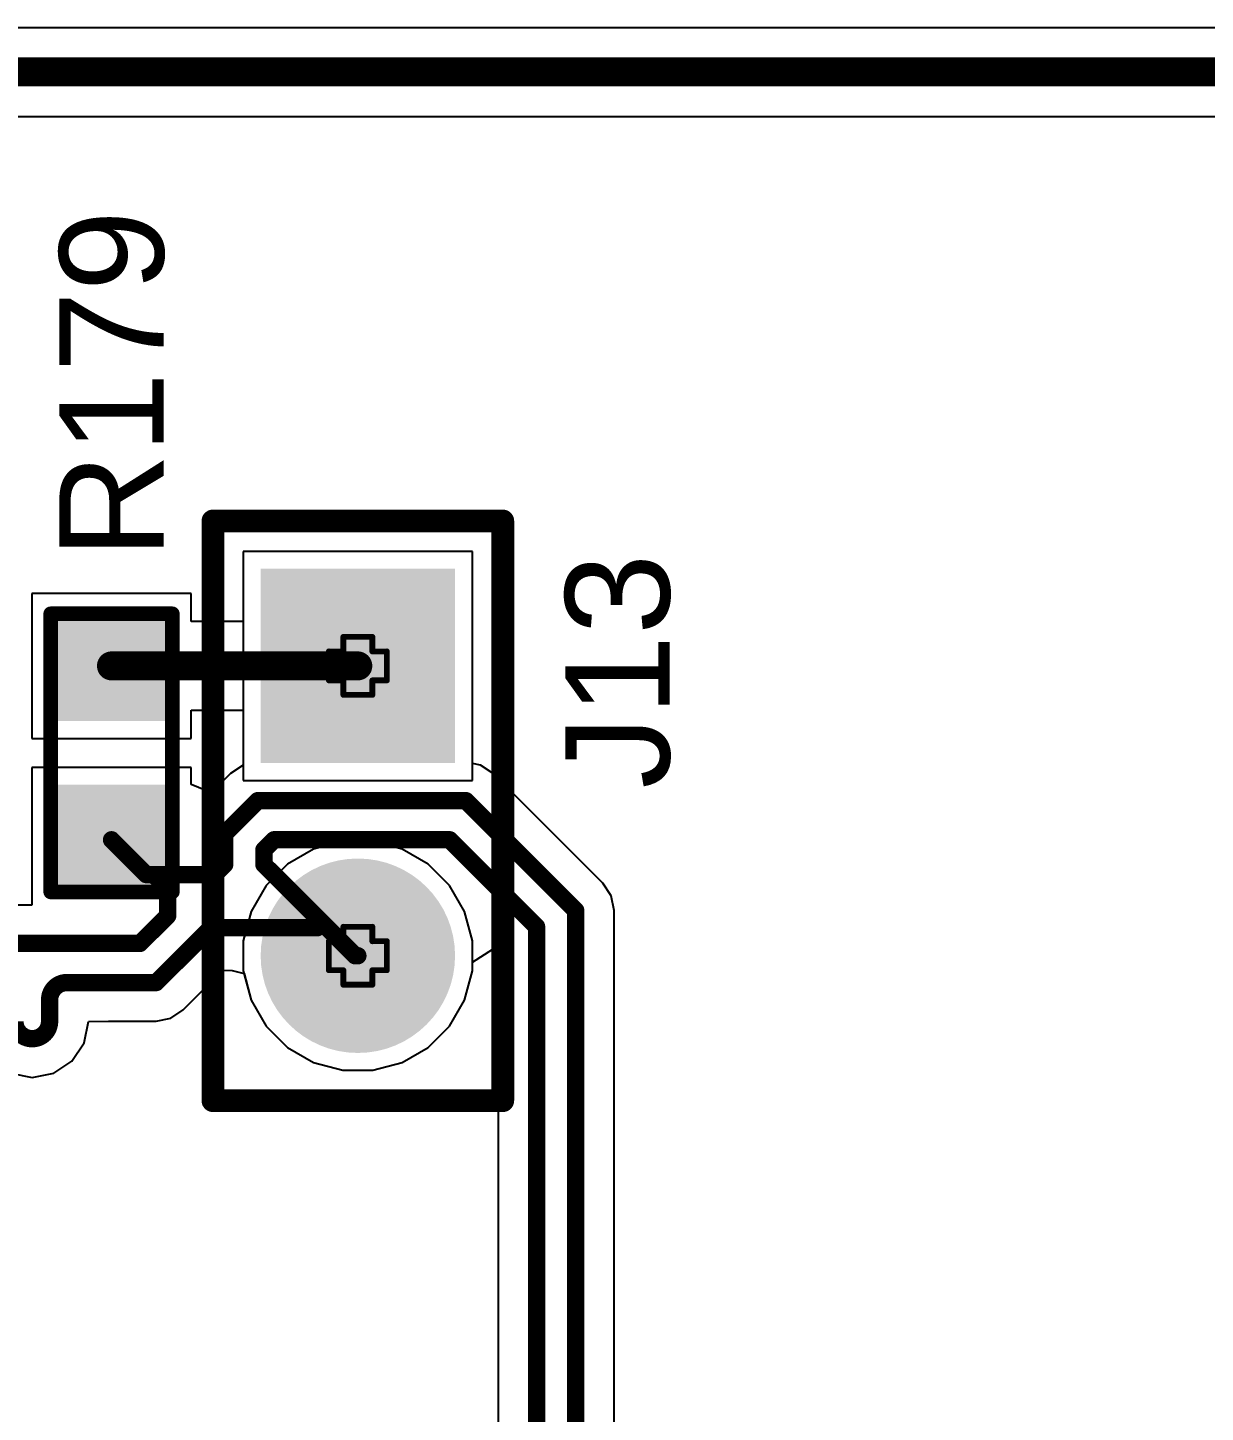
# Model space of a CAD drawing. Header units: inches. Extents: x -11 to 5379, y 0 to 5429.
# Drawn here: x 92.04 to 102.36, y 19.49 to 31.62 of the extents above; entities that cross this region are included whole.
import ezdxf

# ---------------------------------------------------------------- set-up
doc = ezdxf.new("R2010")
doc.units = ezdxf.units.IN
for name, color, linetype in [('Bottom Layer', 5, 'Continuous'), ('Bottom Solder', 6, 'Continuous'), ('Drill Drawing', 1, 'Continuous'), ('GND', 16, 'Continuous'), ('Multi-Layer', 9, 'Continuous'), ('Pad Holes', 156, 'Continuous'), ('PWR', 76, 'Continuous'), ('Top Layer', 1, 'Continuous'), ('Top Overlay', 2, 'Continuous'), ('Top Paste', 8, 'Continuous'), ('Top Solder', 216, 'Continuous')]:
    doc.layers.add(name, color=color, linetype=linetype)
doc.styles.add('Arial', font='', dxfattribs={"height": 0.2})
doc.styles.get('Arial').set_extended_font_data('Arial')

# ---------------------------------------------------------------- blocks, each defined once
blk = doc.blocks.new('HDR1X2__76')
at = {"layer": 'Bottom Layer'}
blk.add_hatch(color=5, dxfattribs=at).paths.add_polyline_path([(-0.75, 0.75), (0.75, 0.75), (0.75, -0.75), (-0.75, -0.75)])
h = blk.add_hatch(color=5, dxfattribs=at)
edge = h.paths.add_edge_path()
edge.add_arc((2.54, 0), 0.75, 0, 360)
at = {"layer": 'Bottom Solder'}
blk.add_hatch(color=6, dxfattribs=at).paths.add_polyline_path([(-0.852, 0.852), (0.852, 0.852), (0.852, -0.852), (-0.852, -0.852)])
h = blk.add_hatch(color=6, dxfattribs=at)
edge = h.paths.add_edge_path()
edge.add_arc((2.54, 0), 0.852, 0, 360)
at = {"layer": 'GND'}
blk.add_hatch(color=16, dxfattribs=at).paths.add_polyline_path([(-0.75, 0.75), (0.75, 0.75), (0.75, -0.75), (-0.75, -0.75)])
h = blk.add_hatch(color=16, dxfattribs=at)
edge = h.paths.add_edge_path()
edge.add_arc((2.54, 0), 0.75, 0, 360)
at = {"layer": 'Multi-Layer'}
blk.add_hatch(color=9, dxfattribs=at).paths.add_polyline_path([(-0.75, 0.75), (0.75, 0.75), (0.75, -0.75), (-0.75, -0.75)])
h = blk.add_hatch(color=9, dxfattribs=at)
edge = h.paths.add_edge_path()
edge.add_arc((2.54, 0), 0.75, 0, 360)
at = {"layer": 'Pad Holes'}
h = blk.add_hatch(color=7, dxfattribs=at)
edge = h.paths.add_edge_path()
edge.add_arc((0, 0), 0.45, 0, 360)
h = blk.add_hatch(color=7, dxfattribs=at)
edge = h.paths.add_edge_path()
edge.add_arc((2.54, 0), 0.45, 0, 360)
at = {"layer": 'PWR'}
blk.add_hatch(color=76, dxfattribs=at).paths.add_polyline_path([(-0.75, 0.75), (0.75, 0.75), (0.75, -0.75), (-0.75, -0.75)])
h = blk.add_hatch(color=76, dxfattribs=at)
edge = h.paths.add_edge_path()
edge.add_arc((2.54, 0), 0.75, 0, 360)
at = {"layer": 'Top Layer'}
blk.add_hatch(color=1, dxfattribs=at).paths.add_polyline_path([(-0.75, 0.75), (0.75, 0.75), (0.75, -0.75), (-0.75, -0.75)])
h = blk.add_hatch(color=1, dxfattribs=at)
edge = h.paths.add_edge_path()
edge.add_arc((2.54, 0), 0.75, 0, 360)
at = {"layer": 'Top Solder'}
blk.add_hatch(color=216, dxfattribs=at).paths.add_polyline_path([(-0.852, 0.852), (0.852, 0.852), (0.852, -0.852), (-0.852, -0.852)])
h = blk.add_hatch(color=216, dxfattribs=at)
edge = h.paths.add_edge_path()
edge.add_arc((2.54, 0), 0.852, 0, 360)
at = {"layer": 'Top Overlay'}
for points in [[(3.81, 1.27, 0.2, 0.2, 0), (-1.27, 1.27, 0.2, 0.2, 0)], [(-1.27, -1.27, 0.2, 0.2, 0), (-1.27, 1.27, 0.2, 0.2, 0)], [(3.81, -1.27, 0.2, 0.2, 0), (3.81, 1.27, 0.2, 0.2, 0)], [(3.81, -1.27, 0.2, 0.2, 0), (-1.27, -1.27, 0.2, 0.2, 0)]]:
    blk.add_lwpolyline(points, format="xyseb", dxfattribs=at)
for points in [[(-1.32, 1.27, 0.1, 0.1, 1), (-1.22, 1.27, 0.1, 0.1, 1)], [(-1.32, 1.27, 0.1, 0.1, 1), (-1.22, 1.27, 0.1, 0.1, 1)], [(3.76, 1.27, 0.1, 0.1, 1), (3.86, 1.27, 0.1, 0.1, 1)], [(3.76, 1.27, 0.1, 0.1, 1), (3.86, 1.27, 0.1, 0.1, 1)], [(-1.32, -1.27, 0.1, 0.1, 1), (-1.22, -1.27, 0.1, 0.1, 1)], [(-1.32, -1.27, 0.1, 0.1, 1), (-1.22, -1.27, 0.1, 0.1, 1)], [(3.76, -1.27, 0.1, 0.1, 1), (3.86, -1.27, 0.1, 0.1, 1)], [(3.76, -1.27, 0.1, 0.1, 1), (3.86, -1.27, 0.1, 0.1, 1)]]:
    blk.add_lwpolyline(points, format="xyseb", close=True, dxfattribs=at)
blk = doc.blocks.new('R___0603_83')
at = {"layer": 'Top Layer'}
for points in [[(-0.381, 0.4445), (-0.381, -0.4445), (-1.143, -0.4445), (-1.143, 0.4445)], [(1.143, 0.4445), (1.143, -0.4445), (0.381, -0.4445), (0.381, 0.4445)]]:
    blk.add_hatch(color=1, dxfattribs=at).paths.add_polyline_path(points)
at = {"layer": 'Top Paste'}
for points in [[(-0.381, 0.4445), (-0.381, -0.4445), (-1.143, -0.4445), (-1.143, 0.4445)], [(1.143, 0.4445), (1.143, -0.4445), (0.381, -0.4445), (0.381, 0.4445)]]:
    blk.add_hatch(color=8, dxfattribs=at).paths.add_polyline_path(points)
at = {"layer": 'Top Solder'}
for points in [[(-0.2794, 0.5461), (-0.2794, -0.5461), (-1.2446, -0.5461), (-1.2446, 0.5461)], [(1.2446, 0.5461), (1.2446, -0.5461), (0.2794, -0.5461), (0.2794, 0.5461)]]:
    blk.add_hatch(color=216, dxfattribs=at).paths.add_polyline_path(points)
at = {"layer": 'Top Overlay'}
for points in [[(-1.2192, -0.5334, 0.127, 0.127, 0), (-1.2192, 0.5334, 0.127, 0.127, 0)], [(1.2192, 0.5334, 0.127, 0.127, 0), (-1.2192, 0.5334, 0.127, 0.127, 0)], [(1.2192, -0.5334, 0.127, 0.127, 0), (1.2192, 0.5334, 0.127, 0.127, 0)], [(1.2192, -0.5334, 0.127, 0.127, 0), (-1.2192, -0.5334, 0.127, 0.127, 0)]]:
    blk.add_lwpolyline(points, format="xyseb", dxfattribs=at)
for points in [[(-1.25095, 0.5334, 0.0635, 0.0635, 1), (-1.18745, 0.5334, 0.0635, 0.0635, 1)], [(-1.25095, 0.5334, 0.0635, 0.0635, 1), (-1.18745, 0.5334, 0.0635, 0.0635, 1)], [(1.18745, 0.5334, 0.0635, 0.0635, 1), (1.25095, 0.5334, 0.0635, 0.0635, 1)], [(1.18745, 0.5334, 0.0635, 0.0635, 1), (1.25095, 0.5334, 0.0635, 0.0635, 1)], [(-1.25095, -0.5334, 0.0635, 0.0635, 1), (-1.18745, -0.5334, 0.0635, 0.0635, 1)], [(-1.25095, -0.5334, 0.0635, 0.0635, 1), (-1.18745, -0.5334, 0.0635, 0.0635, 1)], [(1.18745, -0.5334, 0.0635, 0.0635, 1), (1.25095, -0.5334, 0.0635, 0.0635, 1)], [(1.18745, -0.5334, 0.0635, 0.0635, 1), (1.25095, -0.5334, 0.0635, 0.0635, 1)]]:
    blk.add_lwpolyline(points, format="xyseb", close=True, dxfattribs=at)

msp = doc.modelspace()

# ---------------------------------------------------------------- linework, layer by layer
at = {"layer": 'Bottom Layer'}
for p, q in [((95.933, 27.033), (93.925, 27.033)), ((93.925, 27.033), (93.925, 25.025)), ((95.933, 25.025), (95.933, 27.033)), ((93.925, 25.025), (95.933, 25.025)), ((94.541, 24.424), (94.313, 24.292)), ((94.797, 24.493), (94.541, 24.424)), ((95.061, 24.493), (94.797, 24.493)), ((95.317, 24.424), (95.061, 24.493)), ((95.545, 24.292), (95.317, 24.424)), ((94.313, 24.292), (94.126, 24.105)), ((95.732, 24.105), (95.545, 24.292)), ((94.126, 24.105), (93.993, 23.876)), ((95.865, 23.876), (95.732, 24.105)), ((93.993, 23.876), (93.925, 23.621)), ((95.933, 23.621), (95.865, 23.876)), ((93.925, 23.621), (93.925, 23.357)), ((95.933, 23.357), (95.933, 23.621)), ((93.925, 23.357), (93.993, 23.101)), ((95.865, 23.101), (95.933, 23.357)), ((93.993, 23.101), (94.126, 22.872)), ((95.732, 22.872), (95.865, 23.101)), ((94.126, 22.872), (94.313, 22.685)), ((95.545, 22.685), (95.732, 22.872)), ((94.313, 22.685), (94.541, 22.553)), ((95.317, 22.553), (95.545, 22.685)), ((94.541, 22.553), (94.797, 22.485)), ((94.797, 22.485), (95.061, 22.485)), ((95.061, 22.485), (95.317, 22.553))]:
    msp.add_line(p, q, dxfattribs=at)
at = {"layer": 'Drill Drawing'}
for points in [[(94.802, 26.156, 0.0508, 0.0508, 0), (94.802, 26.283, 0.0508, 0.0508, 0)], [(94.802, 26.283, 0.0508, 0.0508, 0), (95.056, 26.283, 0.0508, 0.0508, 0)], [(95.056, 26.156, 0.0508, 0.0508, 0), (95.056, 26.283, 0.0508, 0.0508, 0)], [(94.675, 25.902, 0.0508, 0.0508, 0), (94.675, 26.156, 0.0508, 0.0508, 0)], [(94.675, 26.156, 0.0508, 0.0508, 0), (94.802, 26.156, 0.0508, 0.0508, 0)], [(95.056, 26.156, 0.0508, 0.0508, 0), (95.183, 26.156, 0.0508, 0.0508, 0)], [(95.183, 25.902, 0.0508, 0.0508, 0), (95.183, 26.156, 0.0508, 0.0508, 0)], [(94.675, 25.902, 0.0508, 0.0508, 0), (94.802, 25.902, 0.0508, 0.0508, 0)], [(94.802, 25.775, 0.0508, 0.0508, 0), (94.802, 25.902, 0.0508, 0.0508, 0)], [(95.056, 25.902, 0.0508, 0.0508, 0), (95.183, 25.902, 0.0508, 0.0508, 0)], [(95.056, 25.775, 0.0508, 0.0508, 0), (95.056, 25.902, 0.0508, 0.0508, 0)], [(94.802, 25.775, 0.0508, 0.0508, 0), (95.056, 25.775, 0.0508, 0.0508, 0)], [(94.802, 23.616, 0.0508, 0.0508, 0), (94.802, 23.743, 0.0508, 0.0508, 0)], [(94.802, 23.743, 0.0508, 0.0508, 0), (95.056, 23.743, 0.0508, 0.0508, 0)], [(95.056, 23.616, 0.0508, 0.0508, 0), (95.056, 23.743, 0.0508, 0.0508, 0)], [(94.675, 23.362, 0.0508, 0.0508, 0), (94.675, 23.616, 0.0508, 0.0508, 0)], [(94.675, 23.616, 0.0508, 0.0508, 0), (94.802, 23.616, 0.0508, 0.0508, 0)], [(95.056, 23.616, 0.0508, 0.0508, 0), (95.183, 23.616, 0.0508, 0.0508, 0)], [(95.183, 23.362, 0.0508, 0.0508, 0), (95.183, 23.616, 0.0508, 0.0508, 0)], [(94.675, 23.362, 0.0508, 0.0508, 0), (94.802, 23.362, 0.0508, 0.0508, 0)], [(94.802, 23.235, 0.0508, 0.0508, 0), (94.802, 23.362, 0.0508, 0.0508, 0)], [(95.056, 23.362, 0.0508, 0.0508, 0), (95.183, 23.362, 0.0508, 0.0508, 0)], [(95.056, 23.235, 0.0508, 0.0508, 0), (95.056, 23.362, 0.0508, 0.0508, 0)], [(94.802, 23.235, 0.0508, 0.0508, 0), (95.056, 23.235, 0.0508, 0.0508, 0)]]:
    msp.add_lwpolyline(points, format="xyseb", dxfattribs=at)
for points in [[(94.789, 26.283, 0.0254, 0.0254, 1), (94.815, 26.283, 0.0254, 0.0254, 1)], [(94.789, 26.283, 0.0254, 0.0254, 1), (94.815, 26.283, 0.0254, 0.0254, 1)], [(95.043, 26.283, 0.0254, 0.0254, 1), (95.069, 26.283, 0.0254, 0.0254, 1)], [(95.043, 26.283, 0.0254, 0.0254, 1), (95.069, 26.283, 0.0254, 0.0254, 1)], [(94.662, 26.156, 0.0254, 0.0254, 1), (94.688, 26.156, 0.0254, 0.0254, 1)], [(94.662, 26.156, 0.0254, 0.0254, 1), (94.688, 26.156, 0.0254, 0.0254, 1)], [(94.789, 26.156, 0.0254, 0.0254, 1), (94.815, 26.156, 0.0254, 0.0254, 1)], [(94.789, 26.156, 0.0254, 0.0254, 1), (94.815, 26.156, 0.0254, 0.0254, 1)], [(95.043, 26.156, 0.0254, 0.0254, 1), (95.069, 26.156, 0.0254, 0.0254, 1)], [(95.043, 26.156, 0.0254, 0.0254, 1), (95.069, 26.156, 0.0254, 0.0254, 1)], [(95.17, 26.156, 0.0254, 0.0254, 1), (95.196, 26.156, 0.0254, 0.0254, 1)], [(95.17, 26.156, 0.0254, 0.0254, 1), (95.196, 26.156, 0.0254, 0.0254, 1)], [(94.662, 25.902, 0.0254, 0.0254, 1), (94.688, 25.902, 0.0254, 0.0254, 1)], [(94.662, 25.902, 0.0254, 0.0254, 1), (94.688, 25.902, 0.0254, 0.0254, 1)], [(94.789, 25.902, 0.0254, 0.0254, 1), (94.815, 25.902, 0.0254, 0.0254, 1)], [(94.789, 25.902, 0.0254, 0.0254, 1), (94.815, 25.902, 0.0254, 0.0254, 1)], [(95.043, 25.902, 0.0254, 0.0254, 1), (95.069, 25.902, 0.0254, 0.0254, 1)], [(95.043, 25.902, 0.0254, 0.0254, 1), (95.069, 25.902, 0.0254, 0.0254, 1)], [(95.17, 25.902, 0.0254, 0.0254, 1), (95.196, 25.902, 0.0254, 0.0254, 1)], [(95.17, 25.902, 0.0254, 0.0254, 1), (95.196, 25.902, 0.0254, 0.0254, 1)], [(94.789, 25.775, 0.0254, 0.0254, 1), (94.815, 25.775, 0.0254, 0.0254, 1)], [(94.789, 25.775, 0.0254, 0.0254, 1), (94.815, 25.775, 0.0254, 0.0254, 1)], [(95.043, 25.775, 0.0254, 0.0254, 1), (95.069, 25.775, 0.0254, 0.0254, 1)], [(95.043, 25.775, 0.0254, 0.0254, 1), (95.069, 25.775, 0.0254, 0.0254, 1)], [(94.789, 23.743, 0.0254, 0.0254, 1), (94.815, 23.743, 0.0254, 0.0254, 1)], [(94.789, 23.743, 0.0254, 0.0254, 1), (94.815, 23.743, 0.0254, 0.0254, 1)], [(95.043, 23.743, 0.0254, 0.0254, 1), (95.069, 23.743, 0.0254, 0.0254, 1)], [(95.043, 23.743, 0.0254, 0.0254, 1), (95.069, 23.743, 0.0254, 0.0254, 1)], [(94.662, 23.616, 0.0254, 0.0254, 1), (94.688, 23.616, 0.0254, 0.0254, 1)], [(94.662, 23.616, 0.0254, 0.0254, 1), (94.688, 23.616, 0.0254, 0.0254, 1)], [(94.789, 23.616, 0.0254, 0.0254, 1), (94.815, 23.616, 0.0254, 0.0254, 1)], [(94.789, 23.616, 0.0254, 0.0254, 1), (94.815, 23.616, 0.0254, 0.0254, 1)], [(95.043, 23.616, 0.0254, 0.0254, 1), (95.069, 23.616, 0.0254, 0.0254, 1)], [(95.043, 23.616, 0.0254, 0.0254, 1), (95.069, 23.616, 0.0254, 0.0254, 1)], [(95.17, 23.616, 0.0254, 0.0254, 1), (95.196, 23.616, 0.0254, 0.0254, 1)], [(95.17, 23.616, 0.0254, 0.0254, 1), (95.196, 23.616, 0.0254, 0.0254, 1)], [(94.662, 23.362, 0.0254, 0.0254, 1), (94.688, 23.362, 0.0254, 0.0254, 1)], [(94.662, 23.362, 0.0254, 0.0254, 1), (94.688, 23.362, 0.0254, 0.0254, 1)], [(94.789, 23.362, 0.0254, 0.0254, 1), (94.815, 23.362, 0.0254, 0.0254, 1)], [(94.789, 23.362, 0.0254, 0.0254, 1), (94.815, 23.362, 0.0254, 0.0254, 1)], [(95.043, 23.362, 0.0254, 0.0254, 1), (95.069, 23.362, 0.0254, 0.0254, 1)], [(95.043, 23.362, 0.0254, 0.0254, 1), (95.069, 23.362, 0.0254, 0.0254, 1)], [(95.17, 23.362, 0.0254, 0.0254, 1), (95.196, 23.362, 0.0254, 0.0254, 1)], [(95.17, 23.362, 0.0254, 0.0254, 1), (95.196, 23.362, 0.0254, 0.0254, 1)], [(94.789, 23.235, 0.0254, 0.0254, 1), (94.815, 23.235, 0.0254, 0.0254, 1)], [(94.789, 23.235, 0.0254, 0.0254, 1), (94.815, 23.235, 0.0254, 0.0254, 1)], [(95.043, 23.235, 0.0254, 0.0254, 1), (95.069, 23.235, 0.0254, 0.0254, 1)], [(95.043, 23.235, 0.0254, 0.0254, 1), (95.069, 23.235, 0.0254, 0.0254, 1)]]:
    msp.add_lwpolyline(points, format="xyseb", close=True, dxfattribs=at)
at = {"layer": 'GND'}
for p, q in [((95.933, 27.033), (93.925, 27.033)), ((93.925, 27.033), (93.925, 25.025)), ((95.933, 25.025), (95.933, 27.033)), ((93.925, 25.025), (95.933, 25.025)), ((94.541, 24.424), (94.313, 24.292)), ((94.797, 24.493), (94.541, 24.424)), ((95.061, 24.493), (94.797, 24.493)), ((95.317, 24.424), (95.061, 24.493)), ((95.545, 24.292), (95.317, 24.424)), ((94.313, 24.292), (94.126, 24.105)), ((95.732, 24.105), (95.545, 24.292)), ((94.126, 24.105), (93.993, 23.876)), ((95.865, 23.876), (95.732, 24.105)), ((93.993, 23.876), (93.925, 23.621)), ((95.933, 23.621), (95.865, 23.876)), ((93.925, 23.621), (93.925, 23.357)), ((95.933, 23.357), (95.933, 23.621)), ((93.925, 23.357), (93.993, 23.101)), ((95.865, 23.101), (95.933, 23.357)), ((93.993, 23.101), (94.126, 22.872)), ((95.732, 22.872), (95.865, 23.101)), ((94.126, 22.872), (94.313, 22.685)), ((95.545, 22.685), (95.732, 22.872)), ((94.313, 22.685), (94.541, 22.553)), ((95.317, 22.553), (95.545, 22.685)), ((94.541, 22.553), (94.797, 22.485)), ((94.797, 22.485), (95.061, 22.485)), ((95.061, 22.485), (95.317, 22.553))]:
    msp.add_line(p, q, dxfattribs=at)
at = {"layer": 'PWR'}
for p, q in [((95.933, 27.033), (93.925, 27.033)), ((93.925, 27.033), (93.925, 25.025)), ((95.933, 25.025), (95.933, 27.033)), ((93.925, 25.025), (95.933, 25.025)), ((94.541, 24.424), (94.313, 24.292)), ((94.797, 24.493), (94.541, 24.424)), ((95.061, 24.493), (94.797, 24.493)), ((95.317, 24.424), (95.061, 24.493)), ((95.545, 24.292), (95.317, 24.424)), ((94.313, 24.292), (94.126, 24.105)), ((95.732, 24.105), (95.545, 24.292)), ((94.126, 24.105), (93.993, 23.876)), ((95.865, 23.876), (95.732, 24.105)), ((93.993, 23.876), (93.925, 23.621)), ((95.933, 23.621), (95.865, 23.876)), ((93.925, 23.621), (93.925, 23.357)), ((95.933, 23.357), (95.933, 23.621)), ((93.925, 23.357), (93.993, 23.101)), ((95.865, 23.101), (95.933, 23.357)), ((93.993, 23.101), (94.126, 22.872)), ((95.732, 22.872), (95.865, 23.101)), ((94.126, 22.872), (94.313, 22.685)), ((95.545, 22.685), (95.732, 22.872)), ((94.313, 22.685), (94.541, 22.553)), ((95.317, 22.553), (95.545, 22.685)), ((94.541, 22.553), (94.797, 22.485)), ((94.797, 22.485), (95.061, 22.485)), ((95.061, 22.485), (95.317, 22.553))]:
    msp.add_line(p, q, dxfattribs=at)
at = {"layer": 'Top Layer'}
for p, q in [((104.729, 31.622), (77.46, 31.622)), ((77.621, 30.845), (134.491, 30.845)), ((95.933, 27.033), (93.925, 27.033)), ((93.925, 27.033), (93.925, 26.417)), ((95.933, 25.173), (95.933, 27.033)), ((93.468, 26.664), (92.071, 26.664)), ((92.071, 26.664), (92.071, 25.394)), ((93.468, 26.417), (93.468, 26.664)), ((93.925, 26.417), (93.468, 26.417)), ((93.468, 25.394), (93.468, 25.64)), ((93.468, 25.64), (93.925, 25.64)), ((93.925, 25.64), (93.925, 25.159)), ((92.071, 25.394), (93.468, 25.394)), ((93.468, 25.14), (92.071, 25.14)), ((92.071, 25.14), (92.071, 23.933)), ((93.468, 24.991), (93.468, 25.14)), ((93.923, 25.159), (93.814, 25.086)), ((93.925, 25.159), (93.923, 25.159)), ((96.005, 25.159), (95.933, 25.173)), ((96.114, 25.086), (96.005, 25.159)), ((93.814, 25.086), (93.646, 24.918)), ((97.076, 24.124), (96.114, 25.086)), ((93.646, 24.918), (93.468, 24.991)), ((97.149, 24.015), (97.076, 24.124)), ((92.071, 23.933), (90.64, 23.933)), ((97.174, 23.886), (97.149, 24.015)), ((97.174, 18.044), (97.174, 23.886)), ((95.933, 23.434), (96.111, 23.547)), ((96.111, 23.547), (96.123, 23.542)), ((96.123, 23.542), (96.158, 23.496)), ((95.933, 23.357), (95.933, 23.434)), ((96.158, 23.496), (96.158, 18.326)), ((93.399, 23.016), (93.747, 23.364)), ((93.747, 23.364), (93.828, 23.36)), ((93.828, 23.36), (93.932, 23.332)), ((93.932, 23.332), (93.993, 23.101)), ((95.865, 23.101), (95.933, 23.357)), ((93.993, 23.101), (94.126, 22.872)), ((95.732, 22.872), (95.865, 23.101)), ((93.161, 22.917), (93.29, 22.943)), ((93.29, 22.943), (93.399, 23.016)), ((92.53, 22.726), (92.567, 22.914)), ((92.567, 22.914), (92.744, 22.917)), ((92.744, 22.917), (93.161, 22.917)), ((94.126, 22.872), (94.313, 22.685)), ((95.545, 22.685), (95.732, 22.872)), ((92.423, 22.566), (92.53, 22.726)), ((94.313, 22.685), (94.541, 22.553)), ((95.317, 22.553), (95.545, 22.685)), ((91.887, 22.459), (92.075, 22.422)), ((92.075, 22.422), (92.263, 22.459)), ((92.263, 22.459), (92.423, 22.566)), ((94.541, 22.553), (94.797, 22.485)), ((94.797, 22.485), (95.061, 22.485)), ((95.061, 22.485), (95.317, 22.553))]:
    msp.add_line(p, q, dxfattribs=at)
for points in [[(77.46, 31.234, 0.254, 0.254, 0), (161.155, 31.234, 0.254, 0.254, 0)], [(92.77, 26.029, 0.254, 0.254, 0), (94.929, 26.029, 0.254, 0.254, 0)], [(93.762, 24.558, 0.152, 0.152, 0), (94.052, 24.848, 0.152, 0.152, 0)], [(94.052, 24.848, 0.152, 0.152, 0), (95.876, 24.848, 0.152, 0.152, 0)], [(95.876, 24.848, 0.152, 0.152, 0), (96.837, 23.886, 0.152, 0.152, 0)], [(93.762, 24.289, 0.152, 0.152, 0), (93.762, 24.558, 0.152, 0.152, 0)], [(92.77, 24.505, 0.152, 0.152, 0), (93.075, 24.2, 0.152, 0.152, 0)], [(94.105, 24.416, 0.152, 0.152, 0), (94.194, 24.505, 0.152, 0.152, 0)], [(94.194, 24.505, 0.152, 0.152, 0), (95.734, 24.505, 0.152, 0.152, 0)], [(95.734, 24.505, 0.152, 0.152, 0), (96.495, 23.744, 0.152, 0.152, 0)], [(94.105, 24.289, 0.152, 0.152, 0), (94.105, 24.416, 0.152, 0.152, 0)], [(93.075, 24.2, 0.152, 0.152, 0), (93.138, 24.2, 0.152, 0.152, 0)], [(93.138, 24.2, 0.152, 0.152, 0), (93.673, 24.2, 0.152, 0.152, 0)], [(93.138, 24.2, 0.152, 0.152, 0), (93.262, 24.077, 0.152, 0.152, 0)], [(93.673, 24.2, 0.152, 0.152, 0), (93.762, 24.289, 0.152, 0.152, 0)], [(94.105, 24.289, 0.152, 0.152, 0), (94.616, 23.779, 0.152, 0.152, 0)], [(93.262, 23.839, 0.152, 0.152, 0), (93.262, 24.077, 0.152, 0.152, 0)], [(93.019, 23.597, 0.152, 0.152, 0), (93.262, 23.839, 0.152, 0.152, 0)], [(96.837, 18.044, 0.152, 0.152, 0), (96.837, 23.886, 0.152, 0.152, 0)], [(93.161, 23.254, 0.152, 0.152, 0), (93.642, 23.734, 0.152, 0.152, 0)], [(93.642, 23.734, 0.152, 0.152, 0), (94.571, 23.734, 0.152, 0.152, 0)], [(94.616, 23.779, 0.152, 0.152, 0), (94.906, 23.489, 0.152, 0.152, 0)], [(96.495, 18.186, 0.152, 0.152, 0), (96.495, 23.744, 0.152, 0.152, 0)], [(90.5, 23.597, 0.152, 0.152, 0), (93.019, 23.597, 0.152, 0.152, 0)], [(94.906, 23.489, 0.152, 0.152, 0), (94.929, 23.489, 0.152, 0.152, 0)], [(92.227, 23.101, 0.152, 0.152, -0.414214), (92.38, 23.254, 0.152, 0.152, 0)], [(92.38, 23.254, 0.152, 0.152, 0), (92.951, 23.254, 0.152, 0.152, 0)], [(92.951, 23.254, 0.152, 0.152, 0), (93.161, 23.254, 0.152, 0.152, 0)], [(92.227, 22.914, 0.152, 0.152, 0), (92.227, 23.101, 0.152, 0.152, 0)], [(92.227, 22.914, 0.152, 0.152, -1), (91.923, 22.914, 0.152, 0.152, 0)]]:
    msp.add_lwpolyline(points, format="xyseb", dxfattribs=at)
for points in [[(92.706, 26.029, 0.127, 0.127, 1), (92.833, 26.029, 0.127, 0.127, 1)], [(94.865, 26.029, 0.127, 0.127, 1), (94.992, 26.029, 0.127, 0.127, 1)], [(94.014, 24.848, 0.0762, 0.0762, 1), (94.09, 24.848, 0.0762, 0.0762, 1)], [(94.014, 24.848, 0.0762, 0.0762, 1), (94.09, 24.848, 0.0762, 0.0762, 1)], [(95.838, 24.848, 0.0762, 0.0762, 1), (95.914, 24.848, 0.0762, 0.0762, 1)], [(95.838, 24.848, 0.0762, 0.0762, 1), (95.914, 24.848, 0.0762, 0.0762, 1)], [(93.724, 24.558, 0.0762, 0.0762, 1), (93.8, 24.558, 0.0762, 0.0762, 1)], [(93.724, 24.558, 0.0762, 0.0762, 1), (93.8, 24.558, 0.0762, 0.0762, 1)], [(92.732, 24.505, 0.0762, 0.0762, 1), (92.808, 24.505, 0.0762, 0.0762, 1)], [(94.156, 24.505, 0.0762, 0.0762, 1), (94.232, 24.505, 0.0762, 0.0762, 1)], [(94.156, 24.505, 0.0762, 0.0762, 1), (94.232, 24.505, 0.0762, 0.0762, 1)], [(95.696, 24.505, 0.0762, 0.0762, 1), (95.772, 24.505, 0.0762, 0.0762, 1)], [(95.696, 24.505, 0.0762, 0.0762, 1), (95.772, 24.505, 0.0762, 0.0762, 1)], [(94.067, 24.416, 0.0762, 0.0762, 1), (94.143, 24.416, 0.0762, 0.0762, 1)], [(94.067, 24.416, 0.0762, 0.0762, 1), (94.143, 24.416, 0.0762, 0.0762, 1)], [(93.037, 24.2, 0.0762, 0.0762, 1), (93.113, 24.2, 0.0762, 0.0762, 1)], [(93.037, 24.2, 0.0762, 0.0762, 1), (93.113, 24.2, 0.0762, 0.0762, 1)], [(93.1, 24.2, 0.0762, 0.0762, 1), (93.176, 24.2, 0.0762, 0.0762, 1)], [(93.1, 24.2, 0.0762, 0.0762, 1), (93.176, 24.2, 0.0762, 0.0762, 1)], [(93.1, 24.2, 0.0762, 0.0762, 1), (93.176, 24.2, 0.0762, 0.0762, 1)], [(93.635, 24.2, 0.0762, 0.0762, 1), (93.711, 24.2, 0.0762, 0.0762, 1)], [(93.635, 24.2, 0.0762, 0.0762, 1), (93.711, 24.2, 0.0762, 0.0762, 1)], [(93.724, 24.289, 0.0762, 0.0762, 1), (93.8, 24.289, 0.0762, 0.0762, 1)], [(93.724, 24.289, 0.0762, 0.0762, 1), (93.8, 24.289, 0.0762, 0.0762, 1)], [(94.067, 24.289, 0.0762, 0.0762, 1), (94.143, 24.289, 0.0762, 0.0762, 1)], [(94.067, 24.289, 0.0762, 0.0762, 1), (94.143, 24.289, 0.0762, 0.0762, 1)], [(93.224, 24.077, 0.0762, 0.0762, 1), (93.3, 24.077, 0.0762, 0.0762, 1)], [(93.224, 24.077, 0.0762, 0.0762, 1), (93.3, 24.077, 0.0762, 0.0762, 1)], [(93.224, 23.839, 0.0762, 0.0762, 1), (93.3, 23.839, 0.0762, 0.0762, 1)], [(93.224, 23.839, 0.0762, 0.0762, 1), (93.3, 23.839, 0.0762, 0.0762, 1)], [(96.799, 23.886, 0.0762, 0.0762, 1), (96.876, 23.886, 0.0762, 0.0762, 1)], [(96.799, 23.886, 0.0762, 0.0762, 1), (96.876, 23.886, 0.0762, 0.0762, 1)], [(93.603, 23.734, 0.0762, 0.0762, 1), (93.68, 23.734, 0.0762, 0.0762, 1)], [(93.603, 23.734, 0.0762, 0.0762, 1), (93.68, 23.734, 0.0762, 0.0762, 1)], [(94.533, 23.734, 0.0762, 0.0762, 1), (94.609, 23.734, 0.0762, 0.0762, 1)], [(94.577, 23.779, 0.0762, 0.0762, 1), (94.654, 23.779, 0.0762, 0.0762, 1)], [(94.577, 23.779, 0.0762, 0.0762, 1), (94.654, 23.779, 0.0762, 0.0762, 1)], [(96.456, 23.744, 0.0762, 0.0762, 1), (96.533, 23.744, 0.0762, 0.0762, 1)], [(96.456, 23.744, 0.0762, 0.0762, 1), (96.533, 23.744, 0.0762, 0.0762, 1)], [(92.981, 23.597, 0.0762, 0.0762, 1), (93.057, 23.597, 0.0762, 0.0762, 1)], [(92.981, 23.597, 0.0762, 0.0762, 1), (93.057, 23.597, 0.0762, 0.0762, 1)], [(94.867, 23.489, 0.0762, 0.0762, 1), (94.944, 23.489, 0.0762, 0.0762, 1)], [(94.867, 23.489, 0.0762, 0.0762, 1), (94.944, 23.489, 0.0762, 0.0762, 1)], [(94.891, 23.489, 0.0762, 0.0762, 1), (94.967, 23.489, 0.0762, 0.0762, 1)], [(92.342, 23.254, 0.0762, 0.0762, 1), (92.418, 23.254, 0.0762, 0.0762, 1)], [(92.342, 23.254, 0.0762, 0.0762, 1), (92.418, 23.254, 0.0762, 0.0762, 1)], [(92.913, 23.254, 0.0762, 0.0762, 1), (92.989, 23.254, 0.0762, 0.0762, 1)], [(92.913, 23.254, 0.0762, 0.0762, 1), (92.989, 23.254, 0.0762, 0.0762, 1)], [(93.123, 23.254, 0.0762, 0.0762, 1), (93.199, 23.254, 0.0762, 0.0762, 1)], [(93.123, 23.254, 0.0762, 0.0762, 1), (93.199, 23.254, 0.0762, 0.0762, 1)], [(92.189, 23.101, 0.0762, 0.0762, 1), (92.266, 23.101, 0.0762, 0.0762, 1)], [(92.189, 23.101, 0.0762, 0.0762, 1), (92.266, 23.101, 0.0762, 0.0762, 1)], [(92.189, 22.914, 0.0762, 0.0762, 1), (92.266, 22.914, 0.0762, 0.0762, 1)], [(92.189, 22.914, 0.0762, 0.0762, 1), (92.266, 22.914, 0.0762, 0.0762, 1)]]:
    msp.add_lwpolyline(points, format="xyseb", close=True, dxfattribs=at)

# ---------------------------------------------------------------- block references
at = {"rotation": 270}
for name, p in [('HDR1X2__76', (94.929, 26.029)), ('R___0603_83', (92.77, 25.267))]:
    msp.add_blockref(name, p, dxfattribs=at)

# ---------------------------------------------------------------- texts
at = {"layer": 'Top Overlay', "style": 'Arial'}
for s, p in [('R179', (93.227, 26.969)), ('J13', (97.661, 24.953))]:
    msp.add_text(s, height=0.9144, rotation=90, dxfattribs=at).set_placement(p)

doc.saveas('drawing.dxf')
